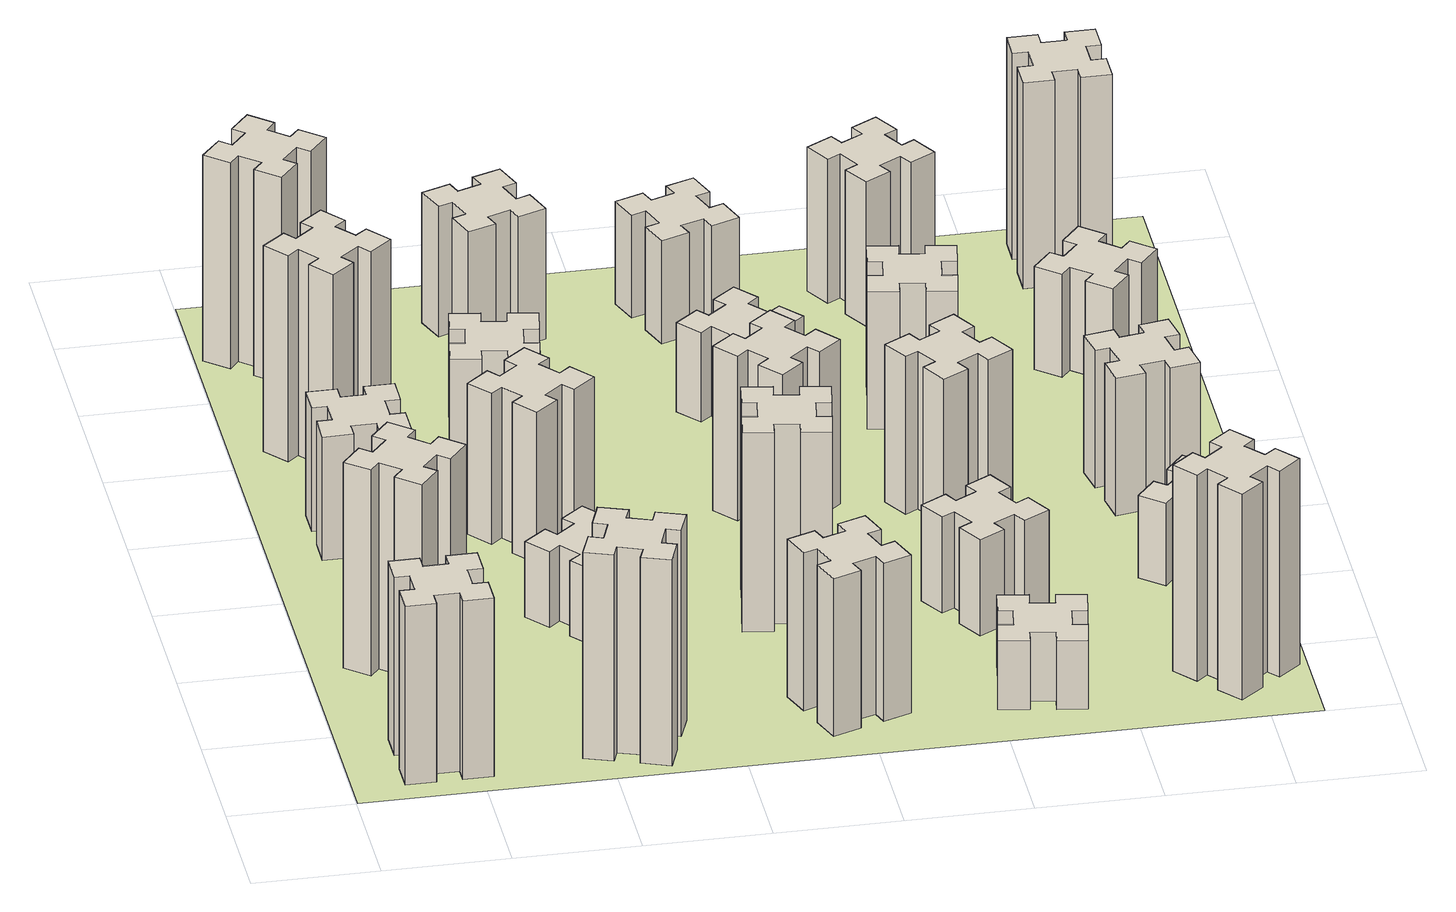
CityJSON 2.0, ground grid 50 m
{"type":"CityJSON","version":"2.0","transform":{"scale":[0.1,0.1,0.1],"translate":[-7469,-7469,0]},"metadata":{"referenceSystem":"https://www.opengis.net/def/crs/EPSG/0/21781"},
"CityObjects":{
"building1":{"type":"Building","attributes":{"class":"1000","function":"1000","usage":"1000","yearOfConstruction":2016,"roofType":"1000","measuredHeight":78,"storeysAboveGround":30,"storeysBelowGround":0},"geometry":[{"type":"Solid","lod":"1","boundaries":[[[[0,1,2,3,4,5,6,7,8,9,10,11,12,13,14,15,16,17,18,19]],[[17,16,20,21]],[[16,15,22,20]],[[15,14,23,22]],[[14,13,24,23]],[[13,12,25,24]],[[12,11,26,25]],[[11,10,27,26]],[[10,9,28,27]],[[9,8,29,28]],[[8,7,30,29]],[[7,6,31,30]],[[6,5,32,31]],[[5,4,33,32]],[[4,3,34,33]],[[3,2,35,34]],[[2,1,36,35]],[[1,0,37,36]],[[0,19,38,37]],[[19,18,39,38]],[[18,17,21,39]],[[24,25,26,27,28,29,30,31,32,33,34,35,36,37,38,39,21,20,22,23]]]]}]},
"building2":{"type":"Building","attributes":{"class":"1000","function":"1000","usage":"1000","yearOfConstruction":2016,"roofType":"1000","measuredHeight":90,"storeysAboveGround":30,"storeysBelowGround":0},"geometry":[{"type":"Solid","lod":"1","boundaries":[[[[40,41,42,43,44,45,46,47,48,49,50,51,52,53,54,55,56,57,58,59]],[[57,56,60,61]],[[56,55,62,60]],[[55,54,63,62]],[[54,53,64,63]],[[53,52,65,64]],[[52,51,66,65]],[[51,50,67,66]],[[50,49,68,67]],[[49,48,69,68]],[[48,47,70,69]],[[47,46,71,70]],[[46,45,72,71]],[[45,44,73,72]],[[44,43,74,73]],[[43,42,75,74]],[[42,41,76,75]],[[41,40,77,76]],[[40,59,78,77]],[[59,58,79,78]],[[58,57,61,79]],[[64,65,66,67,68,69,70,71,72,73,74,75,76,77,78,79,61,60,62,63]]]]}]},
"building3":{"type":"Building","attributes":{"class":"1000","function":"1000","usage":"1000","yearOfConstruction":2016,"roofType":"1000","measuredHeight":54,"storeysAboveGround":30,"storeysBelowGround":0},"geometry":[{"type":"Solid","lod":"1","boundaries":[[[[80,81,82,83,84,85,86,87,88,89,90,91,92,93,94,95,96,97,98,99]],[[97,96,100,101]],[[96,95,102,100]],[[95,94,103,102]],[[94,93,104,103]],[[93,92,105,104]],[[92,91,106,105]],[[91,90,107,106]],[[90,89,108,107]],[[89,88,109,108]],[[88,87,110,109]],[[87,86,111,110]],[[86,85,112,111]],[[85,84,113,112]],[[84,83,114,113]],[[83,82,115,114]],[[82,81,116,115]],[[81,80,117,116]],[[80,99,118,117]],[[99,98,119,118]],[[98,97,101,119]],[[104,105,106,107,108,109,110,111,112,113,114,115,116,117,118,119,101,100,102,103]]]]}]},
"building4":{"type":"Building","attributes":{"class":"1000","function":"1000","usage":"1000","yearOfConstruction":2016,"roofType":"1000","measuredHeight":90,"storeysAboveGround":30,"storeysBelowGround":0},"geometry":[{"type":"Solid","lod":"1","boundaries":[[[[120,121,122,123,124,125,126,127,128,129,130,131,132,133,134,135,136,137,138,139]],[[137,136,140,141]],[[136,135,142,140]],[[135,134,143,142]],[[134,133,144,143]],[[133,132,145,144]],[[132,131,146,145]],[[131,130,147,146]],[[130,129,148,147]],[[129,128,149,148]],[[128,127,150,149]],[[127,126,151,150]],[[126,125,152,151]],[[125,124,153,152]],[[124,123,154,153]],[[123,122,155,154]],[[122,121,156,155]],[[121,120,157,156]],[[120,139,158,157]],[[139,138,159,158]],[[138,137,141,159]],[[144,145,146,147,148,149,150,151,152,153,154,155,156,157,158,159,141,140,142,143]]]]}]},
"building5":{"type":"Building","attributes":{"class":"1000","function":"1000","usage":"1000","yearOfConstruction":2016,"roofType":"1000","measuredHeight":90,"storeysAboveGround":30,"storeysBelowGround":0},"geometry":[{"type":"Solid","lod":"1","boundaries":[[[[160,161,162,163,164,165,166,167,168,169,170,171,172,173,174,175,176,177,178,179]],[[177,176,180,181]],[[176,175,182,180]],[[175,174,183,182]],[[174,173,184,183]],[[173,172,185,184]],[[172,171,186,185]],[[171,170,187,186]],[[170,169,188,187]],[[169,168,189,188]],[[168,167,190,189]],[[167,166,191,190]],[[166,165,192,191]],[[165,164,193,192]],[[164,163,194,193]],[[163,162,195,194]],[[162,161,196,195]],[[161,160,197,196]],[[160,179,198,197]],[[179,178,199,198]],[[178,177,181,199]],[[184,185,186,187,188,189,190,191,192,193,194,195,196,197,198,199,181,180,182,183]]]]}]},
"building6":{"type":"Building","attributes":{"class":"1000","function":"1000","usage":"1000","yearOfConstruction":2016,"roofType":"1000","measuredHeight":90,"storeysAboveGround":30,"storeysBelowGround":0},"geometry":[{"type":"Solid","lod":"1","boundaries":[[[[200,201,202,203,204,205,206,207,208,209,210,211,212,213,214,215,216,217,218,219]],[[217,216,220,221]],[[216,215,222,220]],[[215,214,223,222]],[[214,213,224,223]],[[213,212,225,224]],[[212,211,226,225]],[[211,210,227,226]],[[210,209,228,227]],[[209,208,229,228]],[[208,207,230,229]],[[207,206,231,230]],[[206,205,232,231]],[[205,204,233,232]],[[204,203,234,233]],[[203,202,235,234]],[[202,201,236,235]],[[201,200,237,236]],[[200,219,238,237]],[[219,218,239,238]],[[218,217,221,239]],[[224,225,226,227,228,229,230,231,232,233,234,235,236,237,238,239,221,220,222,223]]]]}]},
"building7":{"type":"Building","attributes":{"class":"1000","function":"1000","usage":"1000","yearOfConstruction":2016,"roofType":"1000","measuredHeight":33,"storeysAboveGround":30,"storeysBelowGround":0},"geometry":[{"type":"Solid","lod":"1","boundaries":[[[[240,241,242,243,244,245,246,247,248,249,250,251,252,253,254,255,256,257,258,259]],[[257,256,260,261]],[[256,255,262,260]],[[255,254,263,262]],[[254,253,264,263]],[[253,252,265,264]],[[252,251,266,265]],[[251,250,267,266]],[[250,249,268,267]],[[249,248,269,268]],[[248,247,270,269]],[[247,246,271,270]],[[246,245,272,271]],[[245,244,273,272]],[[244,243,274,273]],[[243,242,275,274]],[[242,241,276,275]],[[241,240,277,276]],[[240,259,278,277]],[[259,258,279,278]],[[258,257,261,279]],[[264,265,266,267,268,269,270,271,272,273,274,275,276,277,278,279,261,260,262,263]]]]}]},
"building8":{"type":"Building","attributes":{"class":"1000","function":"1000","usage":"1000","yearOfConstruction":2016,"roofType":"1000","measuredHeight":66,"storeysAboveGround":30,"storeysBelowGround":0},"geometry":[{"type":"Solid","lod":"1","boundaries":[[[[280,281,282,283,284,285,286,287,288,289,290,291,292,293,294,295,296,297,298,299]],[[297,296,300,301]],[[296,295,302,300]],[[295,294,303,302]],[[294,293,304,303]],[[293,292,305,304]],[[292,291,306,305]],[[291,290,307,306]],[[290,289,308,307]],[[289,288,309,308]],[[288,287,310,309]],[[287,286,311,310]],[[286,285,312,311]],[[285,284,313,312]],[[284,283,314,313]],[[283,282,315,314]],[[282,281,316,315]],[[281,280,317,316]],[[280,299,318,317]],[[299,298,319,318]],[[298,297,301,319]],[[304,305,306,307,308,309,310,311,312,313,314,315,316,317,318,319,301,300,302,303]]]]}]},
"building9":{"type":"Building","attributes":{"class":"1000","function":"1000","usage":"1000","yearOfConstruction":2016,"roofType":"1000","measuredHeight":42,"storeysAboveGround":30,"storeysBelowGround":0},"geometry":[{"type":"Solid","lod":"1","boundaries":[[[[320,321,322,323,324,325,326,327,328,329,330,331,332,333,334,335,336,337,338,339]],[[337,336,340,341]],[[336,335,342,340]],[[335,334,343,342]],[[334,333,344,343]],[[333,332,345,344]],[[332,331,346,345]],[[331,330,347,346]],[[330,329,348,347]],[[329,328,349,348]],[[328,327,350,349]],[[327,326,351,350]],[[326,325,352,351]],[[325,324,353,352]],[[324,323,354,353]],[[323,322,355,354]],[[322,321,356,355]],[[321,320,357,356]],[[320,339,358,357]],[[339,338,359,358]],[[338,337,341,359]],[[344,345,346,347,348,349,350,351,352,353,354,355,356,357,358,359,341,340,342,343]]]]}]},
"building10":{"type":"Building","attributes":{"class":"1000","function":"1000","usage":"1000","yearOfConstruction":2016,"roofType":"1000","measuredHeight":69,"storeysAboveGround":30,"storeysBelowGround":0},"geometry":[{"type":"Solid","lod":"1","boundaries":[[[[360,361,362,363,364,365,366,367,368,369,370,371,372,373,374,375,376,377,378,379]],[[377,376,380,381]],[[376,375,382,380]],[[375,374,383,382]],[[374,373,384,383]],[[373,372,385,384]],[[372,371,386,385]],[[371,370,387,386]],[[370,369,388,387]],[[369,368,389,388]],[[368,367,390,389]],[[367,366,391,390]],[[366,365,392,391]],[[365,364,393,392]],[[364,363,394,393]],[[363,362,395,394]],[[362,361,396,395]],[[361,360,397,396]],[[360,379,398,397]],[[379,378,399,398]],[[378,377,381,399]],[[384,385,386,387,388,389,390,391,392,393,394,395,396,397,398,399,381,380,382,383]]]]}]},
"building11":{"type":"Building","attributes":{"class":"1000","function":"1000","usage":"1000","yearOfConstruction":2016,"roofType":"1000","measuredHeight":57,"storeysAboveGround":30,"storeysBelowGround":0},"geometry":[{"type":"Solid","lod":"1","boundaries":[[[[400,401,402,403,404,405,406,407,408,409,410,411,412,413,414,415,416,417,418,419]],[[417,416,420,421]],[[416,415,422,420]],[[415,414,423,422]],[[414,413,424,423]],[[413,412,425,424]],[[412,411,426,425]],[[411,410,427,426]],[[410,409,428,427]],[[409,408,429,428]],[[408,407,430,429]],[[407,406,431,430]],[[406,405,432,431]],[[405,404,433,432]],[[404,403,434,433]],[[403,402,435,434]],[[402,401,436,435]],[[401,400,437,436]],[[400,419,438,437]],[[419,418,439,438]],[[418,417,421,439]],[[424,425,426,427,428,429,430,431,432,433,434,435,436,437,438,439,421,420,422,423]]]]}]},
"building12":{"type":"Building","attributes":{"class":"1000","function":"1000","usage":"1000","yearOfConstruction":2016,"roofType":"1000","measuredHeight":87,"storeysAboveGround":30,"storeysBelowGround":0},"geometry":[{"type":"Solid","lod":"1","boundaries":[[[[440,441,442,443,444,445,446,447,448,449,450,451,452,453,454,455,456,457,458,459]],[[457,456,460,461]],[[456,455,462,460]],[[455,454,463,462]],[[454,453,464,463]],[[453,452,465,464]],[[452,451,466,465]],[[451,450,467,466]],[[450,449,468,467]],[[449,448,469,468]],[[448,447,470,469]],[[447,446,471,470]],[[446,445,472,471]],[[445,444,473,472]],[[444,443,474,473]],[[443,442,475,474]],[[442,441,476,475]],[[441,440,477,476]],[[440,459,478,477]],[[459,458,479,478]],[[458,457,461,479]],[[464,465,466,467,468,469,470,471,472,473,474,475,476,477,478,479,461,460,462,463]]]]}]},
"building13":{"type":"Building","attributes":{"class":"1000","function":"1000","usage":"1000","yearOfConstruction":2016,"roofType":"1000","measuredHeight":72,"storeysAboveGround":30,"storeysBelowGround":0},"geometry":[{"type":"Solid","lod":"1","boundaries":[[[[480,481,482,483,484,485,486,487,488,489,490,491,492,493,494,495,496,497,498,499]],[[497,496,500,501]],[[496,495,502,500]],[[495,494,503,502]],[[494,493,504,503]],[[493,492,505,504]],[[492,491,506,505]],[[491,490,507,506]],[[490,489,508,507]],[[489,488,509,508]],[[488,487,510,509]],[[487,486,511,510]],[[486,485,512,511]],[[485,484,513,512]],[[484,483,514,513]],[[483,482,515,514]],[[482,481,516,515]],[[481,480,517,516]],[[480,499,518,517]],[[499,498,519,518]],[[498,497,501,519]],[[504,505,506,507,508,509,510,511,512,513,514,515,516,517,518,519,501,500,502,503]]]]}]},
"building14":{"type":"Building","attributes":{"class":"1000","function":"1000","usage":"1000","yearOfConstruction":2016,"roofType":"1000","measuredHeight":39,"storeysAboveGround":30,"storeysBelowGround":0},"geometry":[{"type":"Solid","lod":"1","boundaries":[[[[520,521,522,523,524,525,526,527,528,529,530,531,532,533,534,535,536,537,538,539]],[[537,536,540,541]],[[536,535,542,540]],[[535,534,543,542]],[[534,533,544,543]],[[533,532,545,544]],[[532,531,546,545]],[[531,530,547,546]],[[530,529,548,547]],[[529,528,549,548]],[[528,527,550,549]],[[527,526,551,550]],[[526,525,552,551]],[[525,524,553,552]],[[524,523,554,553]],[[523,522,555,554]],[[522,521,556,555]],[[521,520,557,556]],[[520,539,558,557]],[[539,538,559,558]],[[538,537,541,559]],[[544,545,546,547,548,549,550,551,552,553,554,555,556,557,558,559,541,540,542,543]]]]}]},
"building15":{"type":"Building","attributes":{"class":"1000","function":"1000","usage":"1000","yearOfConstruction":2016,"roofType":"1000","measuredHeight":30,"storeysAboveGround":30,"storeysBelowGround":0},"geometry":[{"type":"Solid","lod":"1","boundaries":[[[[560,561,562,563,564,565,566,567,568,569,570,571,572,573,574,575,576,577,578,579]],[[577,576,580,581]],[[576,575,582,580]],[[575,574,583,582]],[[574,573,584,583]],[[573,572,585,584]],[[572,571,586,585]],[[571,570,587,586]],[[570,569,588,587]],[[569,568,589,588]],[[568,567,590,589]],[[567,566,591,590]],[[566,565,592,591]],[[565,564,593,592]],[[564,563,594,593]],[[563,562,595,594]],[[562,561,596,595]],[[561,560,597,596]],[[560,579,598,597]],[[579,578,599,598]],[[578,577,581,599]],[[584,585,586,587,588,589,590,591,592,593,594,595,596,597,598,599,581,580,582,583]]]]}]},
"building16":{"type":"Building","attributes":{"class":"1000","function":"1000","usage":"1000","yearOfConstruction":2016,"roofType":"1000","measuredHeight":45,"storeysAboveGround":30,"storeysBelowGround":0},"geometry":[{"type":"Solid","lod":"1","boundaries":[[[[600,601,602,603,604,605,606,607,608,609,610,611,612,613,614,615,616,617,618,619]],[[617,616,620,621]],[[616,615,622,620]],[[615,614,623,622]],[[614,613,624,623]],[[613,612,625,624]],[[612,611,626,625]],[[611,610,627,626]],[[610,609,628,627]],[[609,608,629,628]],[[608,607,630,629]],[[607,606,631,630]],[[606,605,632,631]],[[605,604,633,632]],[[604,603,634,633]],[[603,602,635,634]],[[602,601,636,635]],[[601,600,637,636]],[[600,619,638,637]],[[619,618,639,638]],[[618,617,621,639]],[[624,625,626,627,628,629,630,631,632,633,634,635,636,637,638,639,621,620,622,623]]]]}]},
"building17":{"type":"Building","attributes":{"class":"1000","function":"1000","usage":"1000","yearOfConstruction":2016,"roofType":"1000","measuredHeight":42,"storeysAboveGround":30,"storeysBelowGround":0},"geometry":[{"type":"Solid","lod":"1","boundaries":[[[[640,641,642,643,644,645,646,647,648,649,650,651,652,653,654,655,656,657,658,659]],[[657,656,660,661]],[[656,655,662,660]],[[655,654,663,662]],[[654,653,664,663]],[[653,652,665,664]],[[652,651,666,665]],[[651,650,667,666]],[[650,649,668,667]],[[649,648,669,668]],[[648,647,670,669]],[[647,646,671,670]],[[646,645,672,671]],[[645,644,673,672]],[[644,643,674,673]],[[643,642,675,674]],[[642,641,676,675]],[[641,640,677,676]],[[640,659,678,677]],[[659,658,679,678]],[[658,657,661,679]],[[664,665,666,667,668,669,670,671,672,673,674,675,676,677,678,679,661,660,662,663]]]]}]},
"building18":{"type":"Building","attributes":{"class":"1000","function":"1000","usage":"1000","yearOfConstruction":2016,"roofType":"1000","measuredHeight":69,"storeysAboveGround":30,"storeysBelowGround":0},"geometry":[{"type":"Solid","lod":"1","boundaries":[[[[680,681,682,683,684,685,686,687,688,689,690,691,692,693,694,695,696,697,698,699]],[[697,696,700,701]],[[696,695,702,700]],[[695,694,703,702]],[[694,693,704,703]],[[693,692,705,704]],[[692,691,706,705]],[[691,690,707,706]],[[690,689,708,707]],[[689,688,709,708]],[[688,687,710,709]],[[687,686,711,710]],[[686,685,712,711]],[[685,684,713,712]],[[684,683,714,713]],[[683,682,715,714]],[[682,681,716,715]],[[681,680,717,716]],[[680,699,718,717]],[[699,698,719,718]],[[698,697,701,719]],[[704,705,706,707,708,709,710,711,712,713,714,715,716,717,718,719,701,700,702,703]]]]}]},
"building19":{"type":"Building","attributes":{"class":"1000","function":"1000","usage":"1000","yearOfConstruction":2016,"roofType":"1000","measuredHeight":60,"storeysAboveGround":30,"storeysBelowGround":0},"geometry":[{"type":"Solid","lod":"1","boundaries":[[[[720,721,722,723,724,725,726,727,728,729,730,731,732,733,734,735,736,737,738,739]],[[737,736,740,741]],[[736,735,742,740]],[[735,734,743,742]],[[734,733,744,743]],[[733,732,745,744]],[[732,731,746,745]],[[731,730,747,746]],[[730,729,748,747]],[[729,728,749,748]],[[728,727,750,749]],[[727,726,751,750]],[[726,725,752,751]],[[725,724,753,752]],[[724,723,754,753]],[[723,722,755,754]],[[722,721,756,755]],[[721,720,757,756]],[[720,739,758,757]],[[739,738,759,758]],[[738,737,741,759]],[[744,745,746,747,748,749,750,751,752,753,754,755,756,757,758,759,741,740,742,743]]]]}]},
"building20":{"type":"Building","attributes":{"class":"1000","function":"1000","usage":"1000","yearOfConstruction":2016,"roofType":"1000","measuredHeight":90,"storeysAboveGround":30,"storeysBelowGround":0},"geometry":[{"type":"Solid","lod":"1","boundaries":[[[[760,761,762,763,764,765,766,767,768,769,770,771,772,773,774,775,776,777,778,779]],[[777,776,780,781]],[[776,775,782,780]],[[775,774,783,782]],[[774,773,784,783]],[[773,772,785,784]],[[772,771,786,785]],[[771,770,787,786]],[[770,769,788,787]],[[769,768,789,788]],[[768,767,790,789]],[[767,766,791,790]],[[766,765,792,791]],[[765,764,793,792]],[[764,763,794,793]],[[763,762,795,794]],[[762,761,796,795]],[[761,760,797,796]],[[760,779,798,797]],[[779,778,799,798]],[[778,777,781,799]],[[784,785,786,787,788,789,790,791,792,793,794,795,796,797,798,799,781,780,782,783]]]]}]},
"building21":{"type":"Building","attributes":{"class":"1000","function":"1000","usage":"1000","yearOfConstruction":2016,"roofType":"1000","measuredHeight":63,"storeysAboveGround":30,"storeysBelowGround":0},"geometry":[{"type":"Solid","lod":"1","boundaries":[[[[800,801,802,803,804,805,806,807,808,809,810,811,812,813,814,815,816,817,818,819]],[[817,816,820,821]],[[816,815,822,820]],[[815,814,823,822]],[[814,813,824,823]],[[813,812,825,824]],[[812,811,826,825]],[[811,810,827,826]],[[810,809,828,827]],[[809,808,829,828]],[[808,807,830,829]],[[807,806,831,830]],[[806,805,832,831]],[[805,804,833,832]],[[804,803,834,833]],[[803,802,835,834]],[[802,801,836,835]],[[801,800,837,836]],[[800,819,838,837]],[[819,818,839,838]],[[818,817,821,839]],[[824,825,826,827,828,829,830,831,832,833,834,835,836,837,838,839,821,820,822,823]]]]}]},
"building22":{"type":"Building","attributes":{"class":"1000","function":"1000","usage":"1000","yearOfConstruction":2016,"roofType":"1000","measuredHeight":36,"storeysAboveGround":30,"storeysBelowGround":0},"geometry":[{"type":"Solid","lod":"1","boundaries":[[[[840,841,842,843,844,845,846,847,848,849,850,851,852,853,854,855,856,857,858,859]],[[857,856,860,861]],[[856,855,862,860]],[[855,854,863,862]],[[854,853,864,863]],[[853,852,865,864]],[[852,851,866,865]],[[851,850,867,866]],[[850,849,868,867]],[[849,848,869,868]],[[848,847,870,869]],[[847,846,871,870]],[[846,845,872,871]],[[845,844,873,872]],[[844,843,874,873]],[[843,842,875,874]],[[842,841,876,875]],[[841,840,877,876]],[[840,859,878,877]],[[859,858,879,878]],[[858,857,861,879]],[[864,865,866,867,868,869,870,871,872,873,874,875,876,877,878,879,861,860,862,863]]]]}]},
"building23":{"type":"Building","attributes":{"class":"1000","function":"1000","usage":"1000","yearOfConstruction":2016,"roofType":"1000","measuredHeight":60,"storeysAboveGround":30,"storeysBelowGround":0},"geometry":[{"type":"Solid","lod":"1","boundaries":[[[[880,881,882,883,884,885,886,887,888,889,890,891,892,893,894,895,896,897,898,899]],[[897,896,900,901]],[[896,895,902,900]],[[895,894,903,902]],[[894,893,904,903]],[[893,892,905,904]],[[892,891,906,905]],[[891,890,907,906]],[[890,889,908,907]],[[889,888,909,908]],[[888,887,910,909]],[[887,886,911,910]],[[886,885,912,911]],[[885,884,913,912]],[[884,883,914,913]],[[883,882,915,914]],[[882,881,916,915]],[[881,880,917,916]],[[880,899,918,917]],[[899,898,919,918]],[[898,897,901,919]],[[904,905,906,907,908,909,910,911,912,913,914,915,916,917,918,919,901,900,902,903]]]]}]},
"building24":{"type":"Building","attributes":{"class":"1000","function":"1000","usage":"1000","yearOfConstruction":2016,"roofType":"1000","measuredHeight":45,"storeysAboveGround":30,"storeysBelowGround":0},"geometry":[{"type":"Solid","lod":"1","boundaries":[[[[920,921,922,923,924,925,926,927,928,929,930,931,932,933,934,935,936,937,938,939]],[[937,936,940,941]],[[936,935,942,940]],[[935,934,943,942]],[[934,933,944,943]],[[933,932,945,944]],[[932,931,946,945]],[[931,930,947,946]],[[930,929,948,947]],[[929,928,949,948]],[[928,927,950,949]],[[927,926,951,950]],[[926,925,952,951]],[[925,924,953,952]],[[924,923,954,953]],[[923,922,955,954]],[[922,921,956,955]],[[921,920,957,956]],[[920,939,958,957]],[[939,938,959,958]],[[938,937,941,959]],[[944,945,946,947,948,949,950,951,952,953,954,955,956,957,958,959,941,940,942,943]]]]}]},
"building25":{"type":"Building","attributes":{"class":"1000","function":"1000","usage":"1000","yearOfConstruction":2016,"roofType":"1000","measuredHeight":90,"storeysAboveGround":30,"storeysBelowGround":0},"geometry":[{"type":"Solid","lod":"1","boundaries":[[[[960,961,962,963,964,965,966,967,968,969,970,971,972,973,974,975,976,977,978,979]],[[977,976,980,981]],[[976,975,982,980]],[[975,974,983,982]],[[974,973,984,983]],[[973,972,985,984]],[[972,971,986,985]],[[971,970,987,986]],[[970,969,988,987]],[[969,968,989,988]],[[968,967,990,989]],[[967,966,991,990]],[[966,965,992,991]],[[965,964,993,992]],[[964,963,994,993]],[[963,962,995,994]],[[962,961,996,995]],[[961,960,997,996]],[[960,979,998,997]],[[979,978,999,998]],[[978,977,981,999]],[[984,985,986,987,988,989,990,991,992,993,994,995,996,997,998,999,981,980,982,983]]]]}]},
"landuse1":{"type":"LandUse","attributes":{"name":"plot1","function":"1010"},"geometry":[{"type":"MultiSurface","lod":"1","boundaries":[[[1000,1001,1002,1003]]]}]}
},
"vertices":[
[265,325,0],[265,225,0],[205,225,0],[205,105,0],[325,105,0],[325,165,0],[425,165,0],[425,105,0],[545,105,0],[545,225,0],[485,225,0],[485,325,0],[545,325,0],[545,445,0],[425,445,0],[425,385,0],[325,385,0],[325,445,0],[205,445,0],[205,325,0],[325,385,780],[325,445,780],[425,385,780],[425,445,780],[545,445,780],[545,325,780],[485,325,780],[485,225,780],[545,225,780],[545,105,780],[425,105,780],[425,165,780],[325,165,780],[325,105,780],[205,105,780],[205,225,780],[265,225,780],[265,325,780],[205,325,780],[205,445,780],
[484,1067,0],[408,1132,0],[446,1178,0],[354,1255,0],[277,1163,0],[323,1124,0],[259,1048,0],[213,1086,0],[136,994,0],[228,917,0],[266,963,0],[343,899,0],[304,853,0],[396,776,0],[473,868,0],[427,906,0],[492,983,0],[538,944,0],[615,1036,0],[523,1113,0],[492,983,900],[538,944,900],[427,906,900],[473,868,900],[396,776,900],[304,853,900],[343,899,900],[266,963,900],[228,917,900],[136,994,900],[213,1086,900],[259,1048,900],[323,1124,900],[277,1163,900],[354,1255,900],[446,1178,900],[408,1132,900],[484,1067,900],[523,1113,900],[615,1036,900],
[425,2065,0],[325,2065,0],[325,2125,0],[205,2125,0],[205,2005,0],[265,2005,0],[265,1905,0],[205,1905,0],[205,1785,0],[325,1785,0],[325,1845,0],[425,1845,0],[425,1785,0],[545,1785,0],[545,1905,0],[485,1905,0],[485,2005,0],[545,2005,0],[545,2125,0],[425,2125,0],[485,2005,540],[545,2005,540],[485,1905,540],[545,1905,540],[545,1785,540],[425,1785,540],[425,1845,540],[325,1845,540],[325,1785,540],[205,1785,540],[205,1905,540],[265,1905,540],[265,2005,540],[205,2005,540],[205,2125,540],[325,2125,540],[325,2065,540],[425,2065,540],[425,2125,540],[545,2125,540],
[492,2628,0],[427,2704,0],[473,2743,0],[396,2835,0],[304,2758,0],[343,2712,0],[266,2647,0],[228,2693,0],[136,2616,0],[213,2524,0],[259,2563,0],[323,2486,0],[277,2448,0],[354,2356,0],[446,2433,0],[408,2479,0],[484,2543,0],[523,2497,0],[615,2574,0],[538,2666,0],[484,2543,900],[523,2497,900],[408,2479,900],[446,2433,900],[354,2356,900],[277,2448,900],[323,2486,900],[259,2563,900],[213,2524,900],[136,2616,900],[228,2693,900],[266,2647,900],[343,2712,900],[304,2758,900],[396,2835,900],[473,2743,900],[427,2704,900],[492,2628,900],[538,2666,900],[615,2574,900],
[1029,360,0],[995,266,0],[939,287,0],[897,174,0],[1010,133,0],[1031,189,0],[1125,155,0],[1104,99,0],[1217,57,0],[1258,170,0],[1202,191,0],[1236,285,0],[1292,264,0],[1333,377,0],[1220,418,0],[1200,362,0],[1106,396,0],[1127,452,0],[1014,493,0],[973,380,0],[1106,396,900],[1127,452,900],[1200,362,900],[1220,418,900],[1333,377,900],[1292,264,900],[1236,285,900],[1202,191,900],[1258,170,900],[1217,57,900],[1104,99,900],[1125,155,900],[1031,189,900],[1010,133,900],[897,174,900],[939,287,900],[995,266,900],[1029,360,900],[973,380,900],[1014,493,900],
[384,3387,0],[308,3452,0],[346,3498,0],[254,3575,0],[177,3483,0],[223,3444,0],[159,3368,0],[113,3406,0],[36,3314,0],[128,3237,0],[166,3283,0],[243,3219,0],[204,3173,0],[296,3096,0],[373,3188,0],[327,3226,0],[392,3303,0],[438,3264,0],[515,3356,0],[423,3433,0],[392,3303,900],[438,3264,900],[327,3226,900],[373,3188,900],[296,3096,900],[204,3173,900],[243,3219,900],[166,3283,900],[128,3237,900],[36,3314,900],[113,3406,900],[159,3368,900],[223,3444,900],[177,3483,900],[254,3575,900],[346,3498,900],[308,3452,900],[384,3387,900],[423,3433,900],[515,3356,900],
[1083,1332,0],[1006,1267,0],[968,1313,0],[876,1236,0],[953,1144,0],[999,1183,0],[1063,1106,0],[1017,1068,0],[1094,976,0],[1186,1053,0],[1148,1099,0],[1224,1163,0],[1263,1117,0],[1355,1194,0],[1278,1286,0],[1232,1248,0],[1167,1324,0],[1213,1363,0],[1136,1455,0],[1044,1378,0],[1167,1324,330],[1213,1363,330],[1232,1248,330],[1278,1286,330],[1355,1194,330],[1263,1117,330],[1224,1163,330],[1148,1099,330],[1186,1053,330],[1094,976,330],[1017,1068,330],[1063,1106,330],[999,1183,330],[953,1144,330],[876,1236,330],[968,1313,330],[1006,1267,330],[1083,1332,330],[1044,1378,330],[1136,1455,330],
[983,1972,0],[906,1907,0],[868,1953,0],[776,1876,0],[853,1784,0],[899,1823,0],[963,1746,0],[917,1708,0],[994,1616,0],[1086,1693,0],[1048,1739,0],[1124,1803,0],[1163,1757,0],[1255,1834,0],[1178,1926,0],[1132,1888,0],[1067,1964,0],[1113,2003,0],[1036,2095,0],[944,2018,0],[1067,1964,660],[1113,2003,660],[1132,1888,660],[1178,1926,660],[1255,1834,660],[1163,1757,660],[1124,1803,660],[1048,1739,660],[1086,1693,660],[994,1616,660],[917,1708,660],[963,1746,660],[899,1823,660],[853,1784,660],[776,1876,660],[868,1953,660],[906,1907,660],[983,1972,660],[944,2018,660],[1036,2095,660],
[1115,2527,0],[1132,2625,0],[1191,2615,0],[1212,2733,0],[1094,2754,0],[1084,2695,0],[985,2712,0],[996,2771,0],[877,2792,0],[857,2674,0],[916,2664,0],[898,2565,0],[839,2576,0],[818,2457,0],[937,2437,0],[947,2496,0],[1045,2478,0],[1035,2419,0],[1153,2398,0],[1174,2517,0],[1045,2478,420],[1035,2419,420],[947,2496,420],[937,2437,420],[818,2457,420],[839,2576,420],[898,2565,420],[916,2664,420],[857,2674,420],[877,2792,420],[996,2771,420],[985,2712,420],[1084,2695,420],[1094,2754,420],[1212,2733,420],[1191,2615,420],[1132,2625,420],[1115,2527,420],[1174,2517,420],[1153,2398,420],
[1965,496,0],[1871,462,0],[1850,518,0],[1737,477,0],[1779,364,0],[1835,385,0],[1869,291,0],[1813,270,0],[1854,157,0],[1967,199,0],[1946,255,0],[2040,289,0],[2060,233,0],[2173,274,0],[2132,387,0],[2076,366,0],[2042,460,0],[2098,480,0],[2057,593,0],[1944,552,0],[2042,460,690],[2098,480,690],[2076,366,690],[2132,387,690],[2173,274,690],[2060,233,690],[2040,289,690],[1946,255,690],[1967,199,690],[1854,157,690],[1813,270,690],[1869,291,690],[1835,385,690],[1779,364,690],[1737,477,690],[1850,518,690],[1871,462,690],[1965,496,690],[1944,552,690],[2057,593,690],
[1125,3456,0],[1031,3422,0],[1010,3478,0],[897,3437,0],[939,3324,0],[995,3345,0],[1029,3251,0],[973,3230,0],[1014,3117,0],[1127,3159,0],[1106,3215,0],[1200,3249,0],[1220,3193,0],[1333,3234,0],[1292,3347,0],[1236,3326,0],[1202,3420,0],[1258,3440,0],[1217,3553,0],[1104,3512,0],[1202,3420,570],[1258,3440,570],[1236,3326,570],[1292,3347,570],[1333,3234,570],[1220,3193,570],[1200,3249,570],[1106,3215,570],[1127,3159,570],[1014,3117,570],[973,3230,570],[1029,3251,570],[995,3345,570],[939,3324,570],[897,3437,570],[1010,3478,570],[1031,3422,570],[1125,3456,570],[1104,3512,570],[1217,3553,570],
[1756,1184,0],[1738,1085,0],[1679,1096,0],[1658,977,0],[1777,957,0],[1787,1016,0],[1885,998,0],[1875,939,0],[1993,918,0],[2014,1037,0],[1955,1047,0],[1972,1145,0],[2031,1135,0],[2052,1253,0],[1934,1274,0],[1924,1215,0],[1825,1232,0],[1836,1291,0],[1717,1312,0],[1697,1194,0],[1825,1232,870],[1836,1291,870],[1924,1215,870],[1934,1274,870],[2052,1253,870],[2031,1135,870],[1972,1145,870],[1955,1047,870],[2014,1037,870],[1993,918,870],[1875,939,870],[1885,998,870],[1787,1016,870],[1777,957,870],[1658,977,870],[1679,1096,870],[1738,1085,870],[1756,1184,870],[1697,1194,870],[1717,1312,870],
[2072,1888,0],[2007,1964,0],[2053,2003,0],[1976,2095,0],[1884,2018,0],[1923,1972,0],[1846,1907,0],[1808,1953,0],[1716,1876,0],[1793,1784,0],[1839,1823,0],[1903,1746,0],[1857,1708,0],[1934,1616,0],[2026,1693,0],[1988,1739,0],[2064,1803,0],[2103,1757,0],[2195,1834,0],[2118,1926,0],[2064,1803,720],[2103,1757,720],[1988,1739,720],[2026,1693,720],[1934,1616,720],[1857,1708,720],[1903,1746,720],[1839,1823,720],[1793,1784,720],[1716,1876,720],[1808,1953,720],[1846,1907,720],[1923,1972,720],[1884,2018,720],[1976,2095,720],[2053,2003,720],[2007,1964,720],[2072,1888,720],[2118,1926,720],[2195,1834,720],
[1988,2479,0],[2064,2543,0],[2103,2497,0],[2195,2574,0],[2118,2666,0],[2072,2628,0],[2007,2704,0],[2053,2743,0],[1976,2835,0],[1884,2758,0],[1923,2712,0],[1846,2647,0],[1808,2693,0],[1716,2616,0],[1793,2524,0],[1839,2563,0],[1903,2486,0],[1857,2448,0],[1934,2356,0],[2026,2433,0],[1903,2486,390],[1857,2448,390],[1839,2563,390],[1793,2524,390],[1716,2616,390],[1808,2693,390],[1846,2647,390],[1923,2712,390],[1884,2758,390],[1976,2835,390],[2053,2743,390],[2007,2704,390],[2072,2628,390],[2118,2666,390],[2195,2574,390],[2103,2497,390],[2064,2543,390],[1988,2479,390],[2026,2433,390],[1934,2356,390],
[2596,444,0],[2578,345,0],[2519,356,0],[2498,237,0],[2617,217,0],[2627,276,0],[2725,258,0],[2715,199,0],[2833,178,0],[2854,297,0],[2795,307,0],[2812,405,0],[2871,395,0],[2892,513,0],[2774,534,0],[2764,475,0],[2665,492,0],[2676,551,0],[2557,572,0],[2537,454,0],[2665,492,300],[2676,551,300],[2764,475,300],[2774,534,300],[2892,513,300],[2871,395,300],[2812,405,300],[2795,307,300],[2854,297,300],[2833,178,300],[2715,199,300],[2725,258,300],[2627,276,300],[2617,217,300],[2498,237,300],[2519,356,300],[2578,345,300],[2596,444,300],[2537,454,300],[2557,572,300],
[1865,3456,0],[1771,3422,0],[1750,3478,0],[1637,3437,0],[1679,3324,0],[1735,3345,0],[1769,3251,0],[1713,3230,0],[1754,3117,0],[1867,3159,0],[1846,3215,0],[1940,3249,0],[1960,3193,0],[2073,3234,0],[2032,3347,0],[1976,3326,0],[1942,3420,0],[1998,3440,0],[1957,3553,0],[1844,3512,0],[1942,3420,450],[1998,3440,450],[1976,3326,450],[2032,3347,450],[2073,3234,450],[1960,3193,450],[1940,3249,450],[1846,3215,450],[1867,3159,450],[1754,3117,450],[1713,3230,450],[1769,3251,450],[1735,3345,450],[1679,3324,450],[1637,3437,450],[1750,3478,450],[1771,3422,450],[1865,3456,450],[1844,3512,450],[1957,3553,450],
[2584,1136,0],[2497,1086,0],[2467,1138,0],[2363,1078,0],[2423,974,0],[2475,1004,0],[2525,917,0],[2473,887,0],[2533,783,0],[2637,843,0],[2607,895,0],[2694,945,0],[2724,893,0],[2828,953,0],[2768,1057,0],[2716,1027,0],[2666,1114,0],[2718,1144,0],[2658,1248,0],[2554,1188,0],[2666,1114,420],[2718,1144,420],[2716,1027,420],[2768,1057,420],[2828,953,420],[2724,893,420],[2694,945,420],[2607,895,420],[2637,843,420],[2533,783,420],[2473,887,420],[2525,917,420],[2475,1004,420],[2423,974,420],[2363,1078,420],[2467,1138,420],[2497,1086,420],[2584,1136,420],[2554,1188,420],[2658,1248,420],
[2475,1744,0],[2525,1657,0],[2473,1627,0],[2533,1523,0],[2637,1583,0],[2607,1635,0],[2694,1685,0],[2724,1633,0],[2828,1693,0],[2768,1797,0],[2716,1767,0],[2666,1854,0],[2718,1884,0],[2658,1988,0],[2554,1928,0],[2584,1876,0],[2497,1826,0],[2467,1878,0],[2363,1818,0],[2423,1714,0],[2497,1826,690],[2467,1878,690],[2584,1876,690],[2554,1928,690],[2658,1988,690],[2718,1884,690],[2666,1854,690],[2716,1767,690],[2768,1797,690],[2828,1693,690],[2724,1633,690],[2694,1685,690],[2607,1635,690],[2637,1583,690],[2533,1523,690],[2473,1627,690],[2525,1657,690],[2475,1744,690],[2423,1714,690],[2363,1818,690],
[2496,2564,0],[2478,2465,0],[2419,2476,0],[2398,2357,0],[2517,2337,0],[2527,2396,0],[2625,2378,0],[2615,2319,0],[2733,2298,0],[2754,2417,0],[2695,2427,0],[2712,2525,0],[2771,2515,0],[2792,2633,0],[2674,2654,0],[2664,2595,0],[2565,2612,0],[2576,2671,0],[2457,2692,0],[2437,2574,0],[2565,2612,600],[2576,2671,600],[2664,2595,600],[2674,2654,600],[2792,2633,600],[2771,2515,600],[2712,2525,600],[2695,2427,600],[2754,2417,600],[2733,2298,600],[2615,2319,600],[2625,2378,600],[2527,2396,600],[2517,2337,600],[2398,2357,600],[2419,2476,600],[2478,2465,600],[2496,2564,600],[2437,2574,600],[2457,2692,600],
[3468,259,0],[3544,323,0],[3583,277,0],[3675,354,0],[3598,446,0],[3552,408,0],[3487,484,0],[3533,523,0],[3456,615,0],[3364,538,0],[3403,492,0],[3326,427,0],[3288,473,0],[3196,396,0],[3273,304,0],[3319,343,0],[3383,266,0],[3337,228,0],[3414,136,0],[3506,213,0],[3383,266,900],[3337,228,900],[3319,343,900],[3273,304,900],[3196,396,900],[3288,473,900],[3326,427,900],[3403,492,900],[3364,538,900],[3456,615,900],[3533,523,900],[3487,484,900],[3552,408,900],[3598,446,900],[3675,354,900],[3583,277,900],[3544,323,900],[3468,259,900],[3506,213,900],[3414,136,900],
[2716,3347,0],[2666,3434,0],[2718,3464,0],[2658,3568,0],[2554,3508,0],[2584,3456,0],[2497,3406,0],[2467,3458,0],[2363,3398,0],[2423,3294,0],[2475,3324,0],[2525,3237,0],[2473,3207,0],[2533,3103,0],[2637,3163,0],[2607,3215,0],[2694,3265,0],[2724,3213,0],[2828,3273,0],[2768,3377,0],[2694,3265,630],[2724,3213,630],[2607,3215,630],[2637,3163,630],[2533,3103,630],[2473,3207,630],[2525,3237,630],[2475,3324,630],[2423,3294,630],[2363,3398,630],[2467,3458,630],[2497,3406,630],[2584,3456,630],[2554,3508,630],[2658,3568,630],[2718,3464,630],[2666,3434,630],[2716,3347,630],[2768,3377,630],[2828,3273,630],
[3487,1006,0],[3552,1083,0],[3598,1044,0],[3675,1136,0],[3583,1213,0],[3544,1167,0],[3468,1232,0],[3506,1278,0],[3414,1355,0],[3337,1263,0],[3383,1224,0],[3319,1148,0],[3273,1186,0],[3196,1094,0],[3288,1017,0],[3326,1063,0],[3403,999,0],[3364,953,0],[3456,876,0],[3533,968,0],[3403,999,360],[3364,953,360],[3326,1063,360],[3288,1017,360],[3196,1094,360],[3273,1186,360],[3319,1148,360],[3383,1224,360],[3337,1263,360],[3414,1355,360],[3506,1278,360],[3468,1232,360],[3544,1167,360],[3583,1213,360],[3675,1136,360],[3598,1044,360],[3552,1083,360],[3487,1006,360],[3533,968,360],[3456,876,360],
[3452,1725,0],[3435,1824,0],[3494,1834,0],[3473,1952,0],[3355,1931,0],[3365,1872,0],[3267,1855,0],[3257,1914,0],[3138,1893,0],[3159,1775,0],[3218,1785,0],[3236,1687,0],[3177,1677,0],[3197,1558,0],[3316,1579,0],[3305,1638,0],[3404,1656,0],[3414,1597,0],[3532,1617,0],[3511,1736,0],[3404,1656,600],[3414,1597,600],[3305,1638,600],[3316,1579,600],[3197,1558,600],[3177,1677,600],[3236,1687,600],[3218,1785,600],[3159,1775,600],[3138,1893,600],[3257,1914,600],[3267,1855,600],[3365,1872,600],[3355,1931,600],[3473,1952,600],[3494,1834,600],[3435,1824,600],[3452,1725,600],[3511,1736,600],[3532,1617,600],
[3444,2747,0],[3368,2812,0],[3406,2858,0],[3314,2935,0],[3237,2843,0],[3283,2804,0],[3219,2728,0],[3173,2766,0],[3096,2674,0],[3188,2597,0],[3226,2643,0],[3303,2579,0],[3264,2533,0],[3356,2456,0],[3433,2548,0],[3387,2586,0],[3452,2663,0],[3498,2624,0],[3575,2716,0],[3483,2793,0],[3452,2663,450],[3498,2624,450],[3387,2586,450],[3433,2548,450],[3356,2456,450],[3264,2533,450],[3303,2579,450],[3226,2643,450],[3188,2597,450],[3096,2674,450],[3173,2766,450],[3219,2728,450],[3283,2804,450],[3237,2843,450],[3314,2935,450],[3406,2858,450],[3368,2812,450],[3444,2747,450],[3483,2793,450],[3575,2716,450],
[3285,3325,0],[3385,3325,0],[3385,3265,0],[3505,3265,0],[3505,3385,0],[3445,3385,0],[3445,3485,0],[3505,3485,0],[3505,3605,0],[3385,3605,0],[3385,3545,0],[3285,3545,0],[3285,3605,0],[3165,3605,0],[3165,3485,0],[3225,3485,0],[3225,3385,0],[3165,3385,0],[3165,3265,0],[3285,3265,0],[3225,3385,900],[3165,3385,900],[3225,3485,900],[3165,3485,900],[3165,3605,900],[3285,3605,900],[3285,3545,900],[3385,3545,900],[3385,3605,900],[3505,3605,900],[3505,3485,900],[3445,3485,900],[3445,3385,900],[3505,3385,900],[3505,3265,900],[3385,3265,900],[3385,3325,900],[3285,3325,900],[3285,3265,900],[3165,3265,900],
[5,3705,0],[3705,3705,0],[3705,5,0],[5,5,0]
]}
